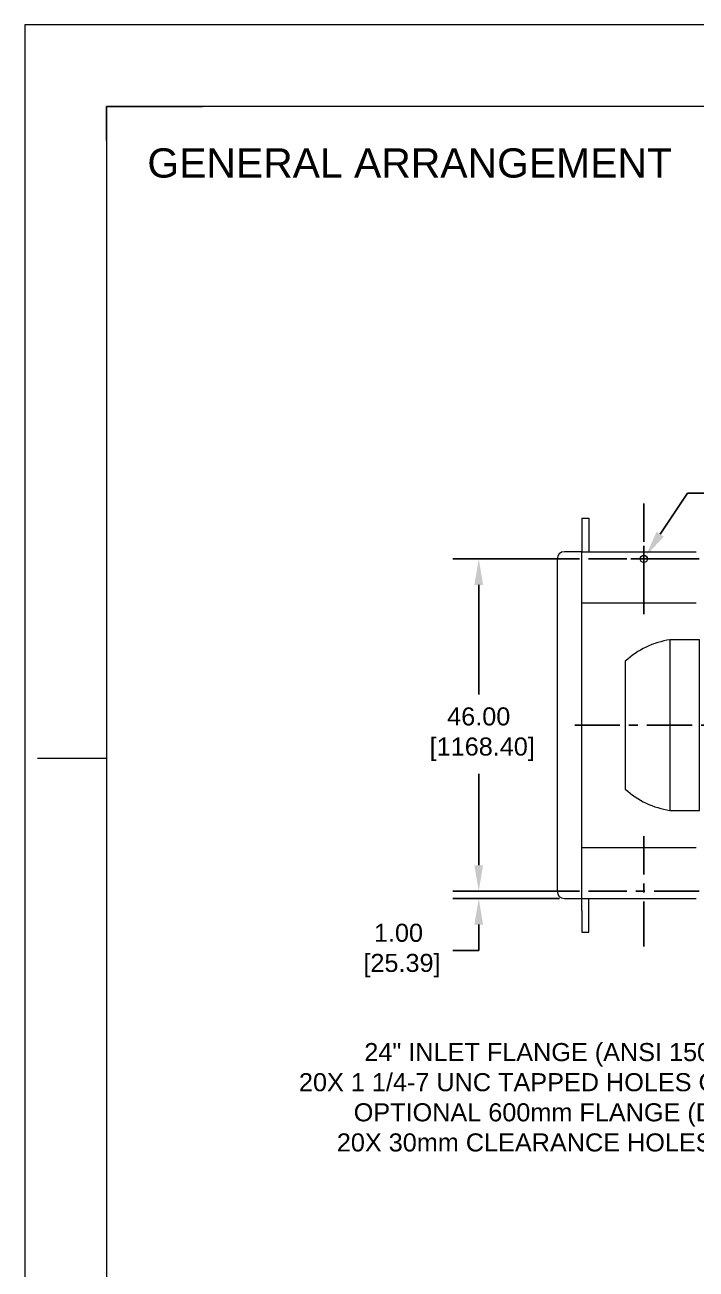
# Model space of a CAD drawing. Header units: inches. Extents: x 0 to 533, y 0 to 406.
# Drawn here: x 0 to 92.9, y 233.8 to 405.9 of the extents above; entities that cross this region are included whole.
import ezdxf
from ezdxf.enums import TextEntityAlignment as Align

# ---------------------------------------------------------------- set-up
doc = ezdxf.new("R2010")
doc.units = ezdxf.units.IN
doc.header["$MEASUREMENT"] = 0
doc.linetypes.add('CENTER', pattern=[2, 1.25, -0.25, 0.25, -0.25])
for name, color, linetype in [('CL', 1, 'CENTER'), ('Title Block', 7, 'Continuous'), ('TXT', 7, 'Continuous')]:
    doc.layers.add(name, color=color, linetype=linetype)
doc.styles.add('ACANSTS', font='romans.shx', dxfattribs={"height": 1})
doc.styles.add('Roman', font='romans')
doc.styles.get("Standard").update_dxf_attribs({"font": 'arial.ttf'})
doc.dimstyles.new('STANDARD 2 PLCS', dxfattribs={"dimtxt": 0.125, "dimasz": 0.18, "dimexe": 0.18, "dimexo": 0.0625, "dimgap": 0.09, "dimtad": 0, "dimtih": 1, "dimtoh": 1, "dimzin": 4, "dimdsep": 46, "dimtxsty": 'Standard', "dimcen": 0.09, "dimaunit": 1, "dimadec": 0, "dimazin": 1, "dimtfac": 1, "dimtofl": 0, "dimtmove": 1, "dimatfit": 3, "dimfxl": 1, "dimtolj": 1, "dimtzin": 4, "dimarcsym": 0})

# ---------------------------------------------------------------- blocks, each defined once
blk = doc.blocks.new('*D21')
at = {"color": 0, "lineweight": -2, "transparency": 16777216}
for p, q in [((91.7, 341.16), (87.92, 335.46)), ((95.3, 341.16), (91.7, 341.16)), ((85.66, 330.25), (85.66, 333.85)), ((83.86, 332.05), (87.46, 332.05))]:
    blk.add_line(p, q, dxfattribs=at)
at = {"color": 0, "transparency": 16777216}
blk.add_solid([(87.42, 335.8), (88.42, 335.13), (85.93, 332.46)], dxfattribs=at)
at = {"layer": 'Defpoints', "color": 0, "transparency": 16777216}
for p in [(85.93, 332.46), (85.38, 331.63)]:
    blk.add_point(p, dxfattribs=at)
at = {"color": 0, "transparency": 16777216, "insert": (114.02, 341.16), "char_height": 2.5, "attachment_point": 5}
blk.add_mtext('\\A1;6X ∅1.00\\P [∅25.41]\\PIN BOTTOM FLANGE', dxfattribs=at)
blk = doc.blocks.new('*D22')
at = {"color": 0, "lineweight": -2, "transparency": 16777216}
for p, q in [((76.75, 332.05), (59.2, 332.05)), ((62.8, 328.45), (62.8, 313.28)), ((62.8, 289.65), (62.8, 302.3)), ((76.75, 286.05), (59.2, 286.05))]:
    blk.add_line(p, q, dxfattribs=at)
at = {"color": 0, "transparency": 16777216}
for points in [[(62.2, 328.45), (63.4, 328.45), (62.8, 332.05)], [(62.2, 289.65), (63.4, 289.65), (62.8, 286.05)]]:
    blk.add_solid(points, dxfattribs=at)
at = {"layer": 'Defpoints', "color": 0, "transparency": 16777216}
for p in [(78, 332.05), (62.8, 286.05), (78, 286.05)]:
    blk.add_point(p, dxfattribs=at)
at = {"color": 0, "transparency": 16777216, "insert": (62.8, 307.79), "char_height": 2.5, "attachment_point": 5}
blk.add_mtext('\\A1;46.00\\P [1168.40]', dxfattribs=at)
blk = doc.blocks.new('*D23')
at = {"color": 0, "lineweight": -2, "transparency": 16777216}
for p, q in [((62.8, 289.65), (62.8, 293.25)), ((76.75, 286.05), (59.2, 286.05)), ((74, 285.05), (59.2, 285.05)), ((62.8, 281.45), (62.8, 277.85)), ((62.8, 277.85), (59.2, 277.85))]:
    blk.add_line(p, q, dxfattribs=at)
at = {"color": 0, "transparency": 16777216}
for points in [[(62.2, 289.65), (63.4, 289.65), (62.8, 286.05)], [(62.2, 281.45), (63.4, 281.45), (62.8, 285.05)]]:
    blk.add_solid(points, dxfattribs=at)
at = {"layer": 'Defpoints', "color": 0, "transparency": 16777216}
for p in [(78, 286.05), (62.8, 285.05), (75.25, 285.05)]:
    blk.add_point(p, dxfattribs=at)
at = {"color": 0, "transparency": 16777216, "insert": (51.69, 277.85), "char_height": 2.5, "attachment_point": 5}
blk.add_mtext('\\A1;1.00\\P [25.39]', dxfattribs=at)
blk = doc.blocks.new('LONE STAR BLOWER TITLE BLOCK (SIZE A)')
at = {"layer": 'Title Block', "lineweight": 15}
for p, q in [((23.625, 18), (0, 18)), ((0, 18), (0, 0)), ((23.125, 17.5), (0.5, 17.5)), ((23.125, 17.5), (0.5, 17.5)), ((0.5, 17.5), (0.5, 0.5)), ((0.5, 17.2912), (0.5, 17.5)), ((0.5, 17.5), (1.0894, 17.5)), ((0.5, 17.2912), (0.5, 14.2179)), ((0.0781, 13.5), (0.5, 13.5))]:
    blk.add_line(p, q, dxfattribs=at)
at = {"layer": 'Title Block', "lineweight": 15, "style": 'ACANSTS'}
for tag, p, height in [('DRAWN_BY', (14.3692, 2.2855), 0.135), ('DRAWN_DATE', (15.5145, 2.2938), 0.135), ('DRAWING_SUBTITLE', (17.5134, 1.9768), 0.2025), ('CHECKED_BY', (14.3914, 1.9397), 0.135), ('CHECK_DATE', (15.4958, 1.9404), 0.135), ('ENGINEER', (14.3854, 1.6081), 0.135), ('ENG_DATE', (15.4868, 1.6029), 0.135), ('DRAWING_SUBTITLE', (17.5109, 1.5494), 0.2025), ('MANUFACTURING', (14.3811, 1.2706), 0.135), ('MFG_DATE', (15.4879, 1.2695), 0.135), ('CONTROL', (14.3811, 0.9331), 0.135), ('CONTROL_DATE', (15.4879, 0.932), 0.135), ('CAGE_CODE', (17.7275, 0.9163), 0.135), ('MODEL_FILE_NAME', (8.2952, 0.6111), 0.135), ('APPROVED_BY', (14.3698, 0.5685), 0.135), ('APPROVAL_DATE', (15.4796, 0.5615), 0.135)]:
    blk.add_attdef(tag, p, '', height=height, dxfattribs=at)
at = {"layer": 'Title Block', "lineweight": 15, "style": 'Roman', "flags": 8}
for tag, height, p in [('DWG_NUMBER', 0.2812, (18.9096, 1.1474)), ('SCALE', 0.135, (17.9035, 0.7041)), ('SHEETNUMBER', 0.135, (21.2556, 0.7041)), ('TOTA_SHEETS', 0.135, (21.8939, 0.7016))]:
    blk.add_attdef(tag, text='', height=height, dxfattribs=at).set_placement(p, align=Align.TOP_LEFT)
at = {"layer": 'Title Block', "lineweight": 15, "style": 'ACANSTS'}
blk.add_attdef('REVISION', text='', height=0.135, dxfattribs=at).set_placement((22.8495, 0.8933), align=Align.CENTER)

msp = doc.modelspace()

# ---------------------------------------------------------------- linework, layer by layer
at = {"color": 0, "lineweight": 0}
for points in [[(77.057, 337.701), (78.058, 337.701), (78.058, 334.701), (78.058, 333.046)], [(77.058, 337.701), (77.058, 334.701), (77.058, 333.046)], [(77.058, 285.047), (77.058, 333.046), (92.892, 333.046)], [(77.058, 325.976), (92.892, 325.976)], [(77.058, 292.117), (92.892, 292.117)], [(77.058, 283.391), (77.058, 285.046), (92.892, 285.046)], [(78.058, 283.391), (78.058, 285.046)], [(77.058, 283.391), (77.058, 280.392), (78.059, 280.392)], [(78.058, 280.392), (78.058, 283.391)]]:
    msp.add_lwpolyline(points, dxfattribs=at)
for points in [[(77.058, 333.046), (74.658, 333.046, 0.4140747), (73.658, 332.046), (73.658, 286.046, 0.4139439), (74.658, 285.046), (77.057, 285.046)], [(89.265, 320.857, 0.1480889), (83.092, 317.904), (83.092, 300.189, 0.1479278), (89.265, 297.235)]]:
    msp.add_lwpolyline(points, format="xyb", dxfattribs=at)
msp.add_lwpolyline([(89.265, 320.857), (89.265, 297.235), (93.381, 297.235), (93.381, 320.857)], close=True, dxfattribs=at)
msp.add_circle((85.657, 332.046), 0.5, dxfattribs=at)
at = {"layer": 'CL', "ltscale": 5}
for points in [[(85.658, 324.391), (85.658, 339.7)], [(93.312, 332.046), (78.004, 332.046)], [(76.092, 309.046), (141.845, 309.046)], [(85.658, 278.392), (85.658, 293.701)], [(93.312, 286.046), (78.004, 286.046)]]:
    msp.add_lwpolyline(points, dxfattribs=at)

# ---------------------------------------------------------------- block references
at = {"xscale": 22.55296165068907, "yscale": 22.55296165068907, "zscale": 22.55296165068907}
msp.add_blockref('LONE STAR BLOWER TITLE BLOCK (SIZE A)', (-0.026, -0.008), dxfattribs=at)

# ---------------------------------------------------------------- texts
at = {"insert": (130.685, 257.173), "char_height": 2.5, "attachment_point": 6}
msp.add_mtext('24" INLET FLANGE (ANSI 150#) %%C32.00 (812.8) O.D.\\P20X 1 1/4-7 UNC TAPPED HOLES ON %%C29.50 (749.3) B.C.\\POPTIONAL 600mm FLANGE (DIN), %%C30.71 (780) O.D.\\P20X 30mm CLEARANCE HOLES ON %%C28.54 (725) B.C. ', dxfattribs=at)
at = {"layer": 'TXT', "lineweight": 5}
msp.add_text('GENERAL ARRANGEMENT', height=4.05, dxfattribs=at).set_placement((53.236, 384.81), align=Align.CENTER)

# ---------------------------------------------------------------- dimensions: what is measured, and where the dimension line sits
dim = msp.add_diameter_dim_2p(p1=(85.381, 331.629), p2=(85.934, 332.463), text='6X <>\\PIN BOTTOM FLANGE', dimstyle='STANDARD 2 PLCS', override={"dimscale": 20, "dimpost": '\\X', "dimtmove": 0})
dim.commit()
dim.dimension.update_dxf_attribs({"geometry": '*D21', "text_midpoint": (114.016, 341.162), "dimtype": 163})
for base, p1, p2, picture, middle in [((62.802, 286.046), (78.004, 332.046), (78.004, 286.046), '*D22', (62.802, 307.792)), ((62.802, 285.046), (78.004, 286.046), (75.253, 285.046), '*D23', (51.69, 277.846))]:
    dim = msp.add_linear_dim(base=base, p1=p1, p2=p2, angle=90, dimstyle='STANDARD 2 PLCS', override={"dimscale": 20, "dimpost": '\\X', "dimtmove": 0})
    dim.commit()
    dim.dimension.update_dxf_attribs({"geometry": picture, "text_midpoint": middle, "dimtype": 160})

# ---------------------------------------------------------------- leaders
at = {"annotation_type": 0, "has_hookline": 1, "hookline_direction": 1, "text_width": 92.377}
msp.add_leader([(148.009, 295.027), (136.085, 257.173), (132.485, 257.173)], dimstyle='STANDARD 2 PLCS', override={"dimscale": 20, "dimpost": '\\X', "dimtmove": 0}, dxfattribs=at)

doc.saveas('drawing.dxf')
